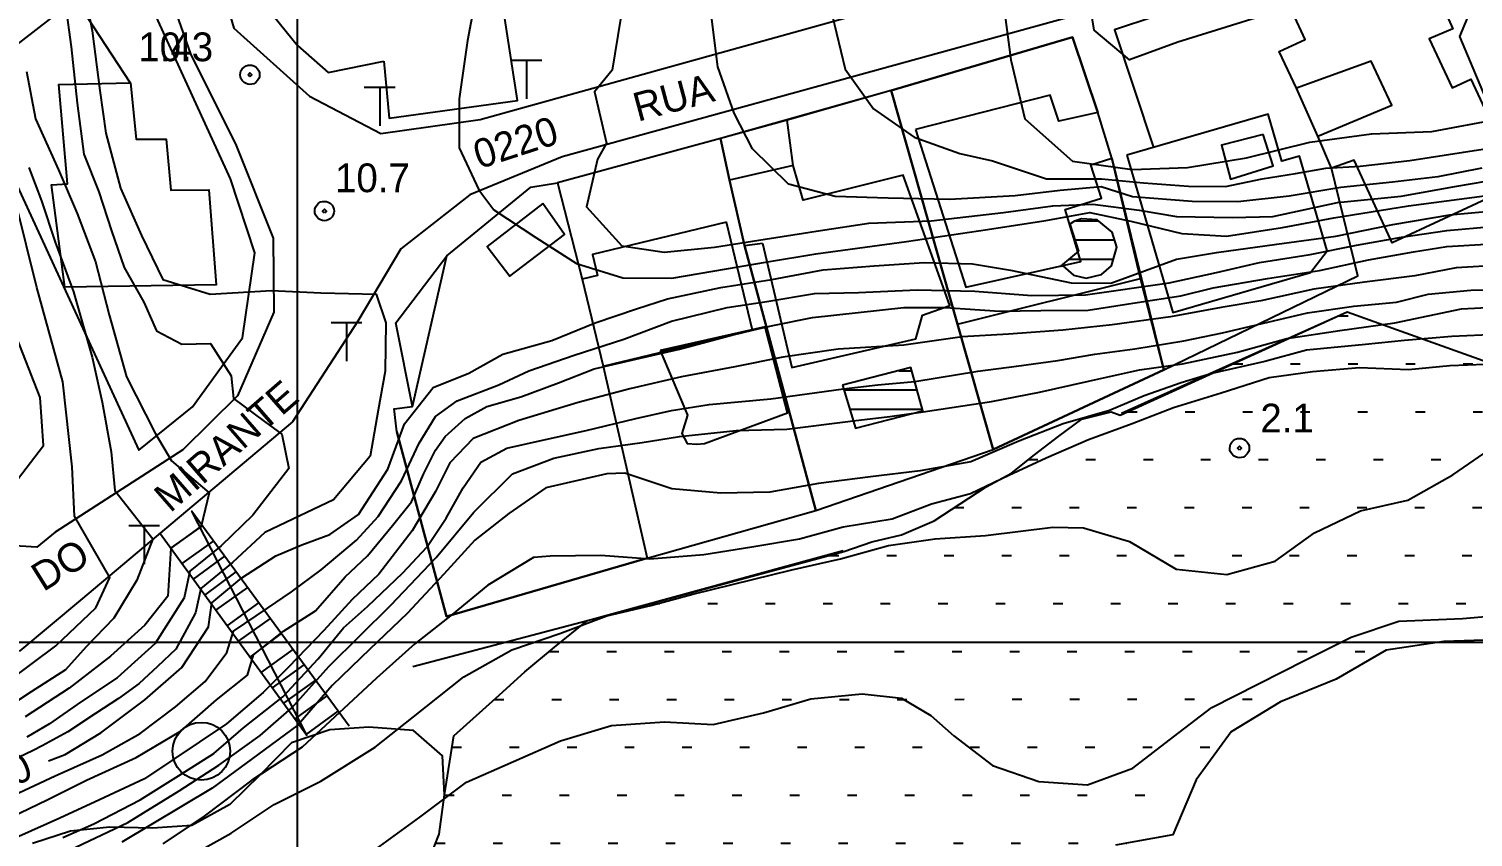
# Model space of a CAD drawing. Extents: x 555347 to 556479, y 8560498 to 8561653.
# Drawn here: x 555972 to 556122.6, y 8561179.7 to 8561264 of the extents above; entities that cross this region are included whole.
import ezdxf

# ---------------------------------------------------------------- set-up
doc = ezdxf.new("R2010")
doc.units = 0
doc.header["$MEASUREMENT"] = 0
for name, color, linetype in [('10', 24, 'CONTINUOUS'), ('12', 3, 'CONTINUOUS'), ('17', 6, 'CONTINUOUS'), ('26', 132, 'CONTINUOUS'), ('32', 42, 'CONTINUOUS'), ('38', 255, 'CONTINUOUS'), ('4', 255, 'CONTINUOUS'), ('42', 255, 'CONTINUOUS'), ('44', 255, 'CONTINUOUS'), ('47', 4, 'CONTINUOUS'), ('5', 1, 'CONTINUOUS'), ('50', 255, 'CONTINUOUS'), ('6', 2, 'CONTINUOUS'), ('7', 42, 'CONTINUOUS')]:
    doc.layers.add(name, color=color, linetype=linetype)

# ---------------------------------------------------------------- blocks, each defined once
blk = doc.blocks.new('COD007', base_point=(556370.32, 8561240.38))
at = {"layer": '4'}
for points in [[(556370.316, 8561241.3956), (556370.5168, 8561241.3792), (556370.7156, 8561241.318), (556370.9212, 8561241.2012), (556371.1236, 8561241.0072), (556371.2452, 8561240.7848), (556371.3152, 8561240.5864), (556371.3332, 8561240.3828), (556371.314, 8561240.188), (556371.2436, 8561239.9836), (556371.1232, 8561239.7764), (556370.9232, 8561239.5776), (556370.718, 8561239.4492), (556370.5176, 8561239.396), (556370.3128, 8561239.3792), (556370.108, 8561239.3984), (556369.9132, 8561239.4596), (556369.7048, 8561239.5812), (556369.5112, 8561239.7812), (556369.3808, 8561239.9844), (556369.3248, 8561240.184), (556369.3128, 8561240.386), (556369.3268, 8561240.5876), (556369.38, 8561240.79), (556369.5116, 8561240.9964), (556369.7064, 8561241.1968), (556369.9148, 8561241.3292), (556370.1204, 8561241.3896)], [(556370.32, 8561240.18), (556370.12, 8561240.38), (556370.32, 8561240.58), (556370.52, 8561240.38)]]:
    blk.add_lwpolyline(points, close=True, dxfattribs=at)
blk = doc.blocks.new('*X4')
at = {"layer": '26'}
for points in [[(556062.706935, 8561228.330144), (556064.070157, 8561228.330158)], [(556056.984627, 8561226.330054), (556064.616831, 8561226.33013)], [(556057.587313, 8561224.330027), (556065.163505, 8561224.330103)]]:
    blk.add_lwpolyline(points, dxfattribs=at)
blk = doc.blocks.new('*X5')
at = {"layer": '26'}
for points in [[(556081.16375, 8561243.970088), (556083.499544, 8561243.970111)], [(556081.06828, 8561241.970054), (556085.225894, 8561241.970096)], [(556080.449762, 8561239.970015), (556085.09275, 8561239.970061)]]:
    blk.add_lwpolyline(points, dxfattribs=at)
blk = doc.blocks.new('*X19')
at = {"layer": '32'}
for points in [[(556108.550408, 8561234.051403), (556109.550408, 8561234.051713)], [(556097.565879, 8561229.05126), (556098.565879, 8561229.051347)], [(556103.565879, 8561229.05178), (556104.565879, 8561229.051866)], [(556109.565879, 8561229.0523), (556110.565879, 8561229.052386)], [(556115.565879, 8561229.052819), (556116.565879, 8561229.052906)], [(556121.565879, 8561229.053339), (556122.565879, 8561229.053425)], [(556086.58135, 8561224.051117), (556087.58135, 8561224.05118)], [(556092.58135, 8561224.051494), (556093.58135, 8561224.051557)], [(556098.58135, 8561224.051871), (556099.58135, 8561224.051934)], [(556104.58135, 8561224.052249), (556105.58135, 8561224.052311)], [(556110.58135, 8561224.052626), (556111.58135, 8561224.052688)], [(556116.58135, 8561224.053003), (556117.58135, 8561224.053066)], [(556122.58135, 8561224.05338), (556123.58135, 8561224.053443)], [(556128.58135, 8561224.053757), (556129.58135, 8561224.05382)], [(556134.58135, 8561224.054134), (556135.58135, 8561224.054197)], [(556076.217829, 8561219.050981), (556077.217829, 8561219.051036)], [(556082.217829, 8561219.05131), (556083.217829, 8561219.051365)], [(556088.217829, 8561219.051639), (556089.217829, 8561219.051694)], [(556094.217829, 8561219.051968), (556095.217829, 8561219.052023)], [(556100.217829, 8561219.052297), (556101.217829, 8561219.052352)], [(556106.217829, 8561219.052626), (556107.217829, 8561219.052681)], [(556112.217829, 8561219.052955), (556113.217829, 8561219.05301)], [(556118.217829, 8561219.053285), (556119.217829, 8561219.053339)], [(556124.217829, 8561219.053614), (556125.217829, 8561219.053669)], [(556130.217829, 8561219.053943), (556131.217829, 8561219.053998)], [(556136.217829, 8561219.054272), (556137.217829, 8561219.054327)], [(556142.217829, 8561219.054601), (556143.217829, 8561219.054656)], [(556068.509928, 8561214.050871), (556069.509928, 8561214.050923)], [(556074.509928, 8561214.051187), (556075.509928, 8561214.05124)], [(556080.509928, 8561214.051503), (556081.509928, 8561214.051556)], [(556086.509928, 8561214.05182), (556087.509928, 8561214.051872)], [(556092.509928, 8561214.052136), (556093.509928, 8561214.052189)], [(556098.509928, 8561214.052452), (556099.509928, 8561214.052505)], [(556104.509928, 8561214.052769), (556105.509928, 8561214.052821)], [(556110.509928, 8561214.053085), (556111.509928, 8561214.053138)], [(556116.509928, 8561214.053401), (556117.509928, 8561214.053454)], [(556122.509928, 8561214.053718), (556123.509928, 8561214.053771)], [(556128.509928, 8561214.054034), (556129.509928, 8561214.054087)], [(556134.509928, 8561214.054351), (556135.509928, 8561214.054403)], [(556140.509928, 8561214.054667), (556141.509928, 8561214.05472)], [(556055.463572, 8561209.050707), (556056.463572, 8561209.050755)], [(556061.463572, 8561209.050997), (556062.463572, 8561209.051045)], [(556067.463572, 8561209.051287), (556068.463572, 8561209.051335)], [(556073.463572, 8561209.051577), (556074.463572, 8561209.051625)], [(556079.463572, 8561209.051867), (556080.463572, 8561209.051915)], [(556085.463572, 8561209.052157), (556086.463572, 8561209.052205)], [(556091.463572, 8561209.052447), (556092.463572, 8561209.052495)], [(556097.463572, 8561209.052737), (556098.463572, 8561209.052785)], [(556103.463572, 8561209.053027), (556104.463572, 8561209.053075)], [(556109.463572, 8561209.053317), (556110.463572, 8561209.053365)], [(556115.463572, 8561209.053606), (556116.463572, 8561209.053655)], [(556121.463572, 8561209.053896), (556122.463572, 8561209.053945)], [(556127.463572, 8561209.054186), (556128.463572, 8561209.054235)], [(556133.463572, 8561209.054476), (556134.463572, 8561209.054525)], [(556139.463572, 8561209.054766), (556140.463572, 8561209.054815)], [(556036.815612, 8561204.050488), (556037.815612, 8561204.050532)], [(556042.815612, 8561204.050753), (556043.815612, 8561204.050797)], [(556048.815612, 8561204.051018), (556049.815612, 8561204.051062)], [(556054.815612, 8561204.051283), (556055.815612, 8561204.051327)], [(556060.815612, 8561204.051548), (556061.815612, 8561204.051592)], [(556066.815612, 8561204.051813), (556067.815612, 8561204.051857)], [(556072.815612, 8561204.052078), (556073.815612, 8561204.052122)], [(556078.815612, 8561204.052343), (556079.815612, 8561204.052387)], [(556084.815612, 8561204.052608), (556085.815612, 8561204.052652)], [(556090.815612, 8561204.052873), (556091.815612, 8561204.052918)], [(556096.815612, 8561204.053138), (556097.815612, 8561204.053183)], [(556102.815612, 8561204.053404), (556103.815612, 8561204.053448)], [(556108.815612, 8561204.053669), (556109.815612, 8561204.053713)], [(556114.815612, 8561204.053934), (556115.815612, 8561204.053978)], [(556120.815612, 8561204.054199), (556121.815612, 8561204.054243)], [(556126.815612, 8561204.054464), (556127.815612, 8561204.054508)], [(556132.815612, 8561204.054729), (556133.815612, 8561204.054773)], [(556138.815612, 8561204.054994), (556139.815612, 8561204.055038)], [(556026.285146, 8561199.050349), (556027.285146, 8561199.050398)], [(556032.285146, 8561199.050643), (556033.285146, 8561199.050692)], [(556038.285146, 8561199.050937), (556039.285146, 8561199.050986)], [(556044.285146, 8561199.051231), (556045.285146, 8561199.05128)], [(556050.285146, 8561199.051525), (556051.285146, 8561199.051574)], [(556056.285146, 8561199.051819), (556057.285146, 8561199.051868)], [(556062.285146, 8561199.052113), (556063.285146, 8561199.052161)], [(556068.285146, 8561199.052406), (556069.285146, 8561199.052455)], [(556074.285146, 8561199.0527), (556075.285146, 8561199.052749)], [(556080.285146, 8561199.052994), (556081.285146, 8561199.053043)], [(556086.285146, 8561199.053288), (556087.285146, 8561199.053337)], [(556092.285146, 8561199.053582), (556093.285146, 8561199.053631)], [(556098.285146, 8561199.053876), (556099.285146, 8561199.053925)], [(556104.285146, 8561199.05417), (556105.285146, 8561199.054218)], [(556110.285146, 8561199.054463), (556111.285146, 8561199.054512)], [(556020.546429, 8561194.050259), (556021.546429, 8561194.050309)], [(556026.546429, 8561194.05056), (556027.546429, 8561194.05061)], [(556032.546429, 8561194.050861), (556033.546429, 8561194.050912)], [(556038.546429, 8561194.051163), (556039.546429, 8561194.051213)], [(556044.546429, 8561194.051464), (556045.546429, 8561194.051514)], [(556050.546429, 8561194.051765), (556051.546429, 8561194.051815)], [(556056.546429, 8561194.052066), (556057.546429, 8561194.052117)], [(556062.546429, 8561194.052368), (556063.546429, 8561194.052418)], [(556068.546429, 8561194.052669), (556069.546429, 8561194.052719)], [(556074.546429, 8561194.05297), (556075.546429, 8561194.05302)], [(556080.546429, 8561194.053271), (556081.546429, 8561194.053322)], [(556086.546429, 8561194.053573), (556087.546429, 8561194.053623)], [(556092.546429, 8561194.053874), (556093.546429, 8561194.053924)], [(556098.546429, 8561194.054175), (556099.546429, 8561194.054225)], [(556016.142032, 8561189.050182), (556017.142032, 8561189.050233)], [(556022.142032, 8561189.050488), (556023.142032, 8561189.050539)], [(556028.142032, 8561189.050794), (556029.142032, 8561189.050845)], [(556034.142032, 8561189.051099), (556035.142032, 8561189.05115)], [(556040.142032, 8561189.051405), (556041.142032, 8561189.051456)], [(556046.142032, 8561189.051711), (556047.142032, 8561189.051762)], [(556052.142032, 8561189.052017), (556053.142032, 8561189.052068)], [(556058.142032, 8561189.052323), (556059.142032, 8561189.052374)], [(556064.142032, 8561189.052629), (556065.142032, 8561189.05268)], [(556070.142032, 8561189.052935), (556071.142032, 8561189.052986)], [(556076.142032, 8561189.05324), (556077.142032, 8561189.053291)], [(556082.142032, 8561189.053546), (556083.142032, 8561189.053597)], [(556088.142032, 8561189.053852), (556089.142032, 8561189.053903)], [(556094.142032, 8561189.054158), (556095.142032, 8561189.054209)], [(556015.353068, 8561184.050141), (556016.353068, 8561184.050193)], [(556021.353068, 8561184.050451), (556022.353068, 8561184.050503)], [(556027.353068, 8561184.050762), (556028.353068, 8561184.050813)], [(556033.353068, 8561184.051072), (556034.353068, 8561184.051124)], [(556039.353068, 8561184.051382), (556040.353068, 8561184.051434)], [(556045.353068, 8561184.051692), (556046.353068, 8561184.051744)], [(556051.353068, 8561184.052003), (556052.353068, 8561184.052054)], [(556057.353068, 8561184.052313), (556058.353068, 8561184.052365)], [(556063.353068, 8561184.052623), (556064.353068, 8561184.052675)], [(556069.353068, 8561184.052934), (556070.353068, 8561184.052985)], [(556075.353068, 8561184.053244), (556076.353068, 8561184.053296)], [(556081.353068, 8561184.053554), (556082.353068, 8561184.053606)], [(556087.353068, 8561184.053864), (556088.353068, 8561184.053916)], [(556014.415796, 8561179.050099), (556015.415796, 8561179.050152)], [(556020.415796, 8561179.05042), (556021.415796, 8561179.050474)], [(556026.415796, 8561179.050742), (556027.415796, 8561179.050796)], [(556032.415796, 8561179.051064), (556033.415796, 8561179.051117)], [(556038.415796, 8561179.051386), (556039.415796, 8561179.051439)], [(556044.415796, 8561179.051707), (556045.415796, 8561179.051761)], [(556050.415796, 8561179.052029), (556051.415796, 8561179.052083)], [(556056.415796, 8561179.052351), (556057.415796, 8561179.052404)], [(556062.415796, 8561179.052672), (556063.415796, 8561179.052726)], [(556068.415796, 8561179.052994), (556069.415796, 8561179.053048)], [(556074.415796, 8561179.053316), (556075.415796, 8561179.053369)], [(556080.415796, 8561179.053638), (556081.415796, 8561179.053691)], [(556086.415796, 8561179.053959), (556086.48341, 8561179.050819)], [(556011.656399, 8561174.050038), (556012.656399, 8561174.050113)], [(556017.656399, 8561174.050489), (556018.656399, 8561174.050564)], [(556023.656399, 8561174.05094), (556024.656399, 8561174.051015)], [(556029.656399, 8561174.051391), (556030.656399, 8561174.051466)], [(556035.656399, 8561174.051842), (556036.656399, 8561174.051917)], [(556041.656399, 8561174.052292), (556042.656399, 8561174.052368)], [(556047.656399, 8561174.052743), (556047.712435, 8561174.050399)], [(556072.395208, 8561174.050645), (556073.395208, 8561174.050858)], [(556005.035498, 8561169.049939), (556006.035498, 8561169.050022)], [(556011.035498, 8561169.050435), (556012.035498, 8561169.050517)], [(556017.035498, 8561169.050931), (556018.035498, 8561169.051013)], [(556023.035498, 8561169.051427), (556024.035498, 8561169.051509)], [(556029.035498, 8561169.051922), (556030.035498, 8561169.052005)], [(556001.820257, 8561164.049874), (556002.820257, 8561164.04996)], [(556007.820257, 8561164.050391), (556008.820257, 8561164.050478)], [(556013.820257, 8561164.050909), (556014.820257, 8561164.050995)], [(556019.820257, 8561164.051427), (556020.820257, 8561164.051513)], [(556025.820257, 8561164.051945), (556026.820257, 8561164.052031)]]:
    blk.add_lwpolyline(points, dxfattribs=at)
blk = doc.blocks.new('COD013', base_point=(555984.05, 8561208.14))
at = {"layer": '50'}
for p, q in [((555985.645993, 8561212.14), (555982.445993, 8561212.14)), ((555984.0524, 8561212.1364), (555984.0524, 8561208.1444))]:
    blk.add_line(p, q, dxfattribs=at)

msp = doc.modelspace()

# ---------------------------------------------------------------- linework, layer by layer
at = {"layer": '10'}
for points in [[(555995.62, 8561287.82, 12.24), (555995.51, 8561289.52, 12.09), (555991.1, 8561289.06, 11.83), (555992.74, 8561277.76, 11.61), (555994.62, 8561271.12, 11.61), (555996.33, 8561266.79, 11.76), (556000.03, 8561262.26, 11.84), (556003.22, 8561259.44, 11.93), (556009.02, 8561260.62, 12.01)], [(555950.94, 8561249.81, 22.87), (555965.77, 8561258.48, 18.58), (555983.49, 8561220.03, 17.07), (555989.07, 8561224.56, 16.12), (555994.3, 8561231.76, 14.9), (555995.57, 8561240.61, 14.2), (555993.04, 8561248.33, 13.9), (555982.47, 8561271.48, 13.41), (555965.77, 8561258.48, 18.58)], [(556009.02, 8561260.62, 12.01), (556009.57, 8561254.67, 0), (556022.95, 8561256.52, 0), (556021.14, 8561268.49, 35.12)], [(555982.61, 8561258.31, 13.81), (555976.87, 8561267.12, 14.07)], [(556089.4, 8561265.26, 17.53), (556085.2, 8561263.87, 18.04), (556089.26, 8561251.6, 18.56)], [(556061.91, 8561257.55, 14.57), (556080.83, 8561263.12, 16.15), (556083.45, 8561255.25, 17.5)], [(556054.06, 8561213.76, 9.92), (556072.57, 8561220.11, 9.72), (556061.91, 8561257.55, 14.57), (556044.13, 8561252.54, 14.9)], [(556106.39, 8561252.78, 20.41), (556104.19, 8561257.79, 20.09)], [(556051.72, 8561249.72, 16.93), (556051.07, 8561254.46, 14.1)], [(556045.05, 8561248.19, 16.93), (556044.13, 8561252.54, 14.9), (556027.13, 8561247.93, 14.47)], [(556084.92, 8561250.51, 21.29), (556090.34, 8561228.42, 8.71), (556072.57, 8561220.11, 9.72)], [(556090.34, 8561228.42, 8.71), (556110.58, 8561238.23, 7.31), (556107.84, 8561249.46, 20.38)], [(556010.37, 8561221.96, 14.35), (556010.1, 8561224.37, 14.27), (556012.03, 8561224.59, 14.27), (556010.29, 8561233.33, 13.94), (556015.6, 8561240.32, 14.22), (556024.36, 8561247.48, 14.4), (556027.13, 8561247.93, 14.47), (556029.7, 8561237.87, 17.48)], [(556031.89, 8561228.81, 17.78), (556036.49, 8561208.78, 8.51), (556054.06, 8561213.76, 9.92), (556046.63, 8561241.39, 20.77)], [(556068.84, 8561233.2, 13.08), (556087.91, 8561237.95, 13.08)], [(556085.95, 8561223.91, 2.9), (556109.47, 8561234.47, 3.03), (556146.63, 8561221.15, 2.77)], [(556010.37, 8561221.96, 14.35), (556015.57, 8561202.69, 4.33), (556036.49, 8561208.78, 8.51)], [(556012.04, 8561197.49, 3.32), (556030.25, 8561202.29, 3.32), (556056.92, 8561209.57, 3.64)]]:
    msp.add_polyline3d(points, dxfattribs=at)
at = {"layer": '12'}
for points in [[(555944.43, 8561397.33, 5.1), (555982.12, 8561387.91, 5.43), (555986.29, 8561386.68, 5.43), (555990.3, 8561383.28, 5.54), (555991.5, 8561378.82, 5.74), (555987.45, 8561351.67, 7.27), (555985.02, 8561328.87, 8.5), (555982.58, 8561289.17, 10.31), (555983.28, 8561280.91, 10.52), (555985.23, 8561271.73, 10.55), (555988.86, 8561261.37, 10.75), (555993.63, 8561251.83, 10.97), (555997.5, 8561242.15, 11.25), (555997.58, 8561234.42, 11.91), (555993.77, 8561225.7, 12.63), (555988.08, 8561220.08, 13.29), (555974.75, 8561211.48, 15.82), (555972.87, 8561209.94, 16.17), (555968.8, 8561210.16, 16.36)], [(556164.78, 8561295.62, 17.83), (556120.51, 8561278.65, 17.45), (556096.46, 8561269.85, 16.18), (556088.57, 8561267.48, 15.93), (556027.62, 8561250.64, 12.54), (556017.99, 8561246.68, 12.11), (556010.8, 8561241.03, 11.71), (556006.31, 8561233.5, 11.7), (555999.51, 8561223, 12.59), (555977.41, 8561204.41, 15.94), (555971.09, 8561199.12, 16.53), (555958.12, 8561196.13, 16.8), (555952.25, 8561197.55, 16.99)], [(555994.81, 8561290.26, 10.28), (555989.83, 8561290.53, 10.18), (555988.77, 8561287.44, 10.18), (555989.81, 8561276.22, 10.48), (555993.39, 8561264.06, 10.48), (556001.29, 8561256.95, 10.73), (556008.71, 8561253.06, 10.89), (556019.06, 8561254.54, 11.45), (556081.43, 8561271.9, 15.52), (556095.11, 8561276.48, 16.55), (556120.4, 8561285.73, 17.4), (556145.75, 8561295.48, 17.73)]]:
    msp.add_polyline3d(points, dxfattribs=at)
at = {"layer": '17'}
for points in [[(555985.63, 8561211.44), (556001.02, 8561190.31), (555989.01, 8561213.67), (556005.41, 8561191.29)], [(555986.82, 8561209.81), (555990.11, 8561212.16)], [(555987.99, 8561208.21), (555991.28, 8561210.56)], [(555989.18, 8561206.57), (555992.45, 8561208.97)], [(555990.38, 8561204.92), (555993.65, 8561207.34)], [(555991.51, 8561203.37), (555994.84, 8561205.72)], [(555992.71, 8561201.73), (555996.01, 8561204.12)], [(555993.88, 8561200.11), (555997.2, 8561202.5)], [(555995.09, 8561198.46), (555998.35, 8561200.93)], [(555996.25, 8561196.86), (555999.57, 8561199.26)], [(555997.42, 8561195.25), (556000.74, 8561197.66)], [(555998.6, 8561193.64), (556001.93, 8561196.04)], [(555999.78, 8561192.01), (556003.12, 8561194.41)], [(556000.89, 8561190.34), (556004.28, 8561192.83)]]:
    msp.add_lwpolyline(points, dxfattribs=at)
at = {"layer": '26'}
for points in [[(556079.83, 8561239.27, 13.37), (556080.93, 8561238.3, 13.33), (556082.25, 8561237.97, 13.35), (556083.86, 8561238.35, 13.37), (556084.89, 8561239.28, 13.42), (556085.46, 8561241.22, 13.42), (556084.97, 8561242.79, 13.44), (556083.4, 8561244.05, 13.44), (556081.75, 8561244.16, 13.44), (556081.04, 8561243.93, 0), (556080.53, 8561243.62, 13.44), (556081.45, 8561240.8, 17.96), (556079.57, 8561239.24, 13.45), (556079.63, 8561239.25, 0)], [(556056.84, 8561226.81, 9.22), (556058.19, 8561222.33, 9.32), (556065.21, 8561224.16, 9.38), (556063.98, 8561228.66, 9.46)]]:
    msp.add_polyline3d(points, close=True, dxfattribs=at)
at = {"layer": '32'}
for points in [[(556013.23, 8561176.04, 1.16), (556014.79, 8561180, 1.32), (556015.36, 8561184.1, 1.61), (556016.33, 8561190.24, 0.9), (556020.69, 8561194.18, 1.61), (556023.73, 8561196.91, 1.91), (556026.81, 8561199.49, 2.15), (556030.25, 8561202.29, 3.32), (556056.99, 8561209.46, 2.39), (556059.89, 8561210.48, 2.39), (556063, 8561211.21, 2.12), (556066.39, 8561212.67, 1.96), (556071.84, 8561216.22, 1.96), (556074.47, 8561217.66, 1.96), (556076.87, 8561219.57, 1.96), (556079.39, 8561221.49, 1.96), (556081.81, 8561223.29, 1.96), (556084.85, 8561224.04, 1.96), (556085.81, 8561223.7, 1.96), (556109.47, 8561234.47, 3.03), (556146.63, 8561221.15, 2.77)], [(556125.85, 8561200.28, 1.23), (556119.55, 8561200.07, 1.33), (556113.51, 8561199.18, 1.35), (556108.3, 8561196.14, 1.34), (556102.5, 8561193.78, 1.24), (556097.36, 8561190.66, 1.23), (556093.72, 8561185.65, 1.13), (556091.28, 8561179.92, 0.94), (556085.32, 8561178.84, 0.89)], [(556013.23, 8561176.04, 1.16), (556014.79, 8561180, 1.32), (556015.36, 8561184.1, 1.61), (556015.13, 8561188.15, 1.91), (556012.13, 8561190.81, 2.45), (556007.46, 8561191.16, 2.57), (556003.41, 8561190.88, 2.8), (555999.4, 8561189.51, 2.8), (555996.13, 8561186.19, 2.8), (555992.97, 8561183.07, 2.85), (555989.01, 8561180.9, 3.31), (555984.91, 8561180.62, 4.54), (555980.47, 8561180.71, 4.82), (555976.36, 8561180.29, 4.82), (555972.4, 8561179, 4.95)]]:
    msp.add_polyline3d(points, dxfattribs=at)
at = {"layer": '42'}
for points in [[(556080.83, 8561263.12, 16.15), (556061.91, 8561257.55, 14.57), (556068.84, 8561233.2, 13.08), (556072.57, 8561220.11, 9.72), (556090.34, 8561228.42, 8.71), (556087.91, 8561237.95, 13.08), (556084.92, 8561250.51, 21.29), (556083.45, 8561255.25, 17.5)], [(556044.13, 8561252.54, 14.9), (556045.05, 8561248.19, 16.93), (556046.63, 8561241.39, 20.77), (556054.06, 8561213.76, 9.92), (556072.57, 8561220.11, 9.72), (556068.84, 8561233.2, 13.08), (556061.91, 8561257.55, 14.57), (556051.07, 8561254.46, 14.1)], [(556044.13, 8561252.54, 14.9), (556027.13, 8561247.93, 14.47), (556029.7, 8561237.87, 17.48), (556031.89, 8561228.81, 17.78), (556036.49, 8561208.78, 8.51), (556054.06, 8561213.76, 9.92), (556046.63, 8561241.39, 20.77), (556045.05, 8561248.19, 16.93)], [(556036.49, 8561208.78, 8.51), (556015.57, 8561202.69, 4.33), (556010.37, 8561221.96, 14.35), (556010.1, 8561224.37, 14.27), (556012.03, 8561224.59, 14.27), (556015.6, 8561240.32, 14.22), (556024.36, 8561247.48, 14.4), (556027.13, 8561247.93, 14.47), (556029.7, 8561237.87, 17.48), (556031.89, 8561228.81, 17.78)]]:
    msp.add_polyline3d(points, close=True, dxfattribs=at)
at = {"layer": '44'}
for points in [[(556000, 8561650.58), (556000, 8560498.59)], [(555347.92, 8561200), (556477.51, 8561200)]]:
    msp.add_lwpolyline(points, dxfattribs=at)
at = {"layer": '47'}
msp.add_lwpolyline([(556125.85, 8561200.28), (556119.55, 8561200.07), (556113.51, 8561199.18), (556108.3, 8561196.14), (556102.5, 8561193.78), (556097.36, 8561190.66), (556093.72, 8561185.65), (556091.28, 8561179.92), (556085.32, 8561178.84)], dxfattribs=at)
at = {"layer": '5'}
for points in [[(556073.67, 8561266.29, 15), (556074.38, 8561260.74, 15), (556075.86, 8561254.6, 15), (556080.84, 8561250.18, 15), (556087.03, 8561249.3, 15), (556092.8, 8561249.53, 15), (556098.96, 8561250.53, 15), (556105.56, 8561252.17, 15), (556111.98, 8561253.05, 15), (556118.29, 8561253.27, 15), (556125.33, 8561254.6, 15)], [(555969.91, 8561195.96, 15), (555974.83, 8561199.65, 15), (555979, 8561203.58, 15), (555980.48, 8561206.77, 15), (555976.79, 8561213.16, 15), (555976.55, 8561218.32, 15), (555975.56, 8561227.17, 15), (555972.86, 8561237, 15), (555970.65, 8561245.84, 15)], [(555974.08, 8561187.64, 10), (555975.82, 8561188.31, 10), (555979.52, 8561190.55, 10), (555984.1, 8561194.01, 10), (555987.98, 8561197.39, 10), (555990.75, 8561201.63, 10), (555991.11, 8561204.13, 10), (555994.24, 8561206.72, 10), (555997.76, 8561209.02, 10), (556000.49, 8561210.17, 10), (556003.39, 8561211.23, 10), (556006.38, 8561213.32, 10), (556009.45, 8561218.06, 10), (556011.18, 8561222.79, 10), (556014.17, 8561226.57, 10), (556017.88, 8561228.08, 10), (556021.43, 8561230.06, 10), (556026.55, 8561231.49, 10), (556031.05, 8561233.33, 10), (556035.36, 8561234.77, 10), (556038.61, 8561235.81, 10), (556044.17, 8561237.02, 10), (556049.49, 8561237.84, 10), (556054.82, 8561238.86, 10), (556060.14, 8561239.27, 10), (556065.35, 8561239.62, 10), (556070.41, 8561239.47, 10), (556074.36, 8561238.83, 10), (556080.69, 8561237.49, 10), (556084.81, 8561237.47, 10), (556091.68, 8561239.98, 10), (556095.83, 8561240.65, 10), (556102.14, 8561241.53, 10), (556108.28, 8561242.35, 10), (556114.22, 8561243.58, 10), (556120.17, 8561244.6, 10), (556126.93, 8561245.22, 10)], [(555976.26, 8561178.32, 5), (555982.35, 8561181.22, 5), (555987.7, 8561184.52, 5), (555991.82, 8561187.2, 5), (555996.15, 8561190.29, 5), (555999.45, 8561193.17, 5), (556003.28, 8561197.49, 5), (556009.75, 8561203.89, 5), (556014.49, 8561208.83, 5), (556018.4, 8561213.57, 5), (556022.45, 8561217.56, 5), (556026.75, 8561219.2, 5), (556031.46, 8561220.22, 5), (556035.97, 8561220.84, 5), (556039.86, 8561221.45, 5), (556045.77, 8561222.11, 5), (556051.06, 8561222.24, 5), (556057.96, 8561223.09, 5), (556061.77, 8561223.56, 5), (556065.27, 8561224.03, 5), (556072.38, 8561225.11, 5), (556077.38, 8561226.1, 5), (556082.48, 8561227.23, 5), (556087.8, 8561228.42, 5), (556092.31, 8561229.03, 5), (556098.04, 8561230.26, 5), (556103.16, 8561231.7, 5), (556108.69, 8561232.51, 5), (556114.43, 8561233.33, 5), (556121.39, 8561234.77, 5), (556128.77, 8561235.18, 5)]]:
    msp.add_polyline3d(points, dxfattribs=at)
at = {"layer": '6'}
for points in [[(556123.15, 8561267.97, 16), (556117.76, 8561267.06, 16), (556112.33, 8561266.7, 16), (556107.06, 8561266.46, 16), (556102.1, 8561265.81, 16), (556096.83, 8561264.17, 16), (556091.82, 8561262.61, 16), (556086.77, 8561260.76, 16), (556083.07, 8561263.85, 16), (556082.26, 8561269.02, 16), (556081.64, 8561272.81, 16), (556084.9, 8561279.54, 16), (556086.13, 8561285.91, 16), (556087.74, 8561292.37, 16), (556089.13, 8561298.13, 16), (556091.43, 8561305.29, 16), (556094.43, 8561315.44, 16), (556097.2, 8561320.74, 16), (556100.89, 8561325.13, 16), (556105.05, 8561329.97, 16), (556109.2, 8561334.36, 16), (556113.35, 8561338.05, 16), (556118.89, 8561342.66, 16), (556122.81, 8561347.04, 16)], [(555977.8, 8561268.15, 11), (555978.61, 8561263.78, 11), (555979.44, 8561257.55, 11), (555980.04, 8561253.11, 11), (555981.58, 8561247.37, 11), (555983.76, 8561242.44, 11), (555985.98, 8561237.86, 11), (555990.92, 8561236.33, 11), (555997.31, 8561236.69, 11), (556002.46, 8561236.45, 11), (556008.22, 8561236.33, 11), (556009.23, 8561233.31, 11), (556009.17, 8561228.29, 11), (556008.45, 8561224.22, 11), (556007.62, 8561219.42, 11), (556003.78, 8561214.87, 11), (556001.02, 8561213.55, 11), (555996.63, 8561211.46, 11), (555993.24, 8561208.33, 11), (555989.94, 8561205.62, 11), (555989.4, 8561203.08, 11), (555987.36, 8561199.28, 11), (555985.44, 8561197.48, 11), (555983.52, 8561195.69, 11), (555981.36, 8561194.13, 11), (555978.96, 8561192.57, 11), (555976.09, 8561190.65, 11), (555973.4, 8561189.2, 11), (555972.49, 8561188.73, 11), (555966.4, 8561185.84, 11)], [(556018.8, 8561268.33, 11), (556017.77, 8561262.78, 11), (556016.87, 8561256.7, 11), (556016.87, 8561251.57, 11), (556018.95, 8561247.21, 11), (556020.5, 8561245.11, 11), (556024.86, 8561242.24, 11), (556029.12, 8561239.5, 11), (556033.95, 8561238, 11), (556039.04, 8561237.98, 11), (556049.02, 8561239.68, 11), (556054.07, 8561240.53, 11), (556063.52, 8561241.81, 11), (556071.97, 8561243.06, 11), (556078.03, 8561244.01, 11), (556082.62, 8561244.84, 11), (556086.89, 8561243.94, 11), (556092.24, 8561242.64, 11), (556096.89, 8561242.37, 11), (556102.73, 8561243.27, 11), (556108.07, 8561244.28, 11), (556115.87, 8561245.52, 11), (556125.09, 8561246.76, 11)], [(555975.85, 8561266.42, 12), (555976.45, 8561262.1, 12), (555977.05, 8561256.23, 12), (555977.77, 8561250.92, 12), (555979.32, 8561246.99, 12), (555980.64, 8561242.92, 12), (555981.96, 8561239.08, 12), (555984, 8561235.49, 12), (555985.32, 8561232.49, 12), (555987.97, 8561231.11, 12), (555990.95, 8561231.17, 12), (555993.12, 8561227.8, 12), (555993.35, 8561225.42, 12), (555996.59, 8561223.02, 12), (555998.39, 8561221.7, 12), (555999.11, 8561218.12, 12), (555995.36, 8561213.27, 12), (555992.07, 8561210.07, 12), (555988.79, 8561207.41, 12), (555988.21, 8561204.65, 12), (555985.2, 8561199.88, 12), (555981.24, 8561196.29, 12), (555977.41, 8561193.77, 12), (555974.17, 8561191.49, 12), (555971.8, 8561190.12, 12)], [(556033.7, 8561265, 12), (556032.82, 8561259.69, 12), (556030.99, 8561257.42, 12), (556032.24, 8561252.05, 12), (556031.31, 8561250.39, 12), (556030.15, 8561245.41, 12), (556033.85, 8561241.36, 12), (556038.24, 8561240.69, 12), (556043.52, 8561241.23, 12), (556048.79, 8561242.05, 12), (556054.57, 8561242.94, 12), (556059.58, 8561243.72, 12), (556066.1, 8561243.95, 12), (556073.63, 8561244.84, 12), (556078.76, 8561245.53, 12), (556082.96, 8561245.7, 12), (556087.77, 8561245.06, 12), (556091.68, 8561244.43, 12), (556097.51, 8561244.3, 12), (556101.72, 8561244.4, 12), (556108.46, 8561245.86, 12), (556115.09, 8561246.53, 12), (556120.7, 8561247.54, 12), (556123.96, 8561248.1, 12)], [(556123.51, 8561249.45, 13), (556118.91, 8561248.55, 13), (556114.19, 8561247.99, 13), (556108.8, 8561247.43, 13), (556103.4, 8561246.53, 13), (556098.05, 8561245.94, 13), (556093.31, 8561245.99, 13), (556087.08, 8561246.48, 13), (556083.81, 8561247.5, 13), (556079.54, 8561247.11, 13), (556074.85, 8561246.58, 13), (556068.01, 8561246.19, 13), (556061.61, 8561246.31, 13), (556056.08, 8561246.5, 13), (556051.23, 8561247.79, 13), (556047.45, 8561251.47, 13), (556045.54, 8561255.18, 13), (556043.85, 8561260.01, 13), (556043.18, 8561265.29, 13)], [(556055.76, 8561265.41, 14), (556057.11, 8561259.79, 14), (556060.08, 8561255.66, 14), (556064.32, 8561252.7, 14), (556069.07, 8561250.97, 14), (556072.49, 8561250.23, 14), (556078.1, 8561248.33, 14), (556083.86, 8561248.36, 14), (556088.23, 8561247.94, 14), (556092.92, 8561247.58, 14), (556096.77, 8561247.54, 14), (556100.59, 8561248.33, 14), (556104.08, 8561248.89, 14), (556107.22, 8561249.45, 14), (556110.82, 8561249.68, 14), (556115.99, 8561250.24, 14), (556121.6, 8561251.14, 14), (556126.77, 8561251.92, 14)], [(555971.78, 8561259.54, 13), (555972.72, 8561254.6, 13), (555975.13, 8561249.27, 13), (555977.05, 8561244.72, 13), (555978.96, 8561239.68, 13), (555980.4, 8561234.17, 13), (555982.2, 8561227.69, 13), (555985.2, 8561221.82, 13), (555986.88, 8561218.94, 13), (555990.83, 8561215.59, 13), (555989.99, 8561212.11, 13), (555988.7, 8561211.17, 13), (555986.84, 8561209.82, 13), (555986.52, 8561204.8, 13), (555984.12, 8561201.8, 13), (555980.52, 8561198.56, 13), (555976.21, 8561195.21, 13), (555971.65, 8561192.21, 13)], [(555972.01, 8561249.51, 14), (555973.33, 8561246.04, 14), (555974.77, 8561241.72, 14), (555976.69, 8561236.57, 14), (555978.61, 8561229.73, 14), (555979.68, 8561225.06, 14), (555980.59, 8561219.87, 14), (555981, 8561215.83, 14), (555984.96, 8561210.79, 14), (555983.28, 8561206.48, 14), (555980.88, 8561202.52, 14), (555978.01, 8561199.52, 14), (555975.85, 8561197.13, 14), (555972.25, 8561194.85, 14), (555970.64, 8561193.76, 14)], [(555967.76, 8561182.8, 9), (555974.76, 8561186.08, 9), (555975.4, 8561186.36, 9), (555979.67, 8561188.27, 9), (555983.64, 8561190.48, 9), (555987.32, 8561193.28, 9), (555990.42, 8561195.93, 9), (555992.65, 8561198.93, 9), (555993.36, 8561201.15, 9), (555996.9, 8561203.57, 9), (555999.39, 8561205.26, 9), (556002.49, 8561207.56, 9), (556006.17, 8561210.65, 9), (556008.44, 8561213.13, 9), (556010.87, 8561216.85, 9), (556012.73, 8561220.77, 9), (556014.4, 8561223.55, 9), (556016.68, 8561225.2, 9), (556021.02, 8561226.86, 9), (556024.13, 8561228.31, 9), (556028.89, 8561229.96, 9), (556034.06, 8561231.62, 9), (556039.02, 8561233.48, 9), (556044.81, 8561234.93, 9), (556048.95, 8561235.55, 9), (556053.92, 8561236.37, 9), (556058.51, 8561236.47, 9), (556064.64, 8561236.78, 9), (556070.63, 8561236.64, 9), (556076.58, 8561236.17, 9), (556082.18, 8561236.25, 9), (556090.89, 8561237.49, 9), (556095.83, 8561238.59, 9), (556100.33, 8561239.62, 9), (556105.59, 8561240.45, 9), (556110.43, 8561241.42, 9), (556115.14, 8561242.25, 9), (556119.85, 8561242.95, 9), (556124.55, 8561243.36, 9)], [(555968.34, 8561180.91, 8), (555973.93, 8561183.56, 8), (555978.05, 8561185.62, 8), (555983.2, 8561187.98, 8), (555987.91, 8561190.78, 8), (555991.59, 8561194.01, 8), (555994.83, 8561196.59, 8), (555995.44, 8561198.69, 8), (555998.56, 8561201.15, 8), (556001.9, 8561203.29, 8), (556004.99, 8561206.82, 8), (556007.34, 8561209.03, 8), (556009.93, 8561212.19, 8), (556011.92, 8561214.65, 8), (556013.16, 8561217.55, 8), (556014.4, 8561220.03, 8), (556015.44, 8561221.48, 8), (556017.51, 8561223.34, 8), (556019.78, 8561224.58, 8), (556023.3, 8561225.62, 8), (556027.23, 8561227.07, 8), (556030.95, 8561228.51, 8), (556035.3, 8561229.55, 8), (556039.85, 8561230.58, 8), (556046.06, 8561232.24, 8), (556049.57, 8561233.06, 8), (556053.71, 8561233.89, 8), (556063.23, 8561234.93, 8), (556067.57, 8561234.93, 8), (556073.21, 8561234.54, 8), (556077.51, 8561234.61, 8), (556082.45, 8561234.66, 8), (556087.55, 8561235.44, 8), (556092.12, 8561236.15, 8), (556095.48, 8561236.99, 8), (556101.16, 8561237.96, 8), (556106.56, 8561238.79, 8), (556111.68, 8561239.9, 8), (556116.39, 8561240.73, 8), (556119.85, 8561241.29, 8), (556124.55, 8561241.56, 8)], [(556125.52, 8561239.35, 7), (556120.82, 8561239.07, 7), (556116.52, 8561238.24, 7), (556111.26, 8561237.55, 7), (556106, 8561236.85, 7), (556100.46, 8561235.61, 7), (556096.31, 8561234.92, 7), (556091.05, 8561233.95, 7), (556084.96, 8561233.12, 7), (556079.83, 8561232.56, 7), (556074.16, 8561232.15, 7), (556069.31, 8561231.87, 7), (556063.23, 8561231, 7), (556056.4, 8561230.58, 7), (556050.61, 8561229.75, 7), (556045.64, 8561228.72, 7), (556040.06, 8561227.69, 7), (556034.68, 8561226.44, 7), (556029.3, 8561225, 7), (556023.09, 8561223.13, 7), (556018.33, 8561221.27, 7), (556015.9, 8561218.72, 7), (556014.41, 8561215.73, 7), (556011.98, 8561211.63, 7), (556008.52, 8561207.12, 7), (556005.73, 8561204.47, 7), (556002.78, 8561201.23, 7), (555999.1, 8561197.4, 7), (555996.45, 8561194.75, 7), (555992.62, 8561191.51, 7), (555984.09, 8561185.77, 7), (555979.38, 8561183.56, 7), (555975.25, 8561181.65, 7), (555970.98, 8561179.74, 7)], [(555975.56, 8561179.64, 6), (555978.79, 8561181.06, 6), (555983.64, 8561183.56, 6), (555987.62, 8561186.07, 6), (555991.3, 8561188.42, 6), (555994.39, 8561191.07, 6), (555998.51, 8561194.31, 6), (556002.19, 8561198.28, 6), (556004.84, 8561201.52, 6), (556007.34, 8561203.73, 6), (556011.02, 8561207.26, 6), (556013.53, 8561209.91, 6), (556015.53, 8561212.94, 6), (556017.3, 8561216.1, 6), (556019.16, 8561218.79, 6), (556021.85, 8561220.24, 6), (556025.58, 8561221.07, 6), (556030.13, 8561222.1, 6), (556035.3, 8561223.34, 6), (556039.02, 8561224.17, 6), (556042.95, 8561224.79, 6), (556049.37, 8561225.41, 6), (556056.95, 8561226.43, 6), (556060.54, 8561226.86, 6), (556064.38, 8561227.19, 6), (556070.97, 8561228.27, 6), (556074.99, 8561228.82, 6), (556079.28, 8561229.38, 6), (556083.16, 8561230.07, 6), (556087.31, 8561230.62, 6), (556092.43, 8561231.46, 6), (556096.45, 8561232.29, 6), (556105.31, 8561234.36, 6), (556110.15, 8561235.06, 6), (556114.59, 8561235.47, 6), (556117.91, 8561236.3, 6), (556122.34, 8561236.72, 6), (556126.63, 8561236.85, 6)], [(555970.84, 8561216.98, 16), (555973.56, 8561220.52, 16), (555973.2, 8561225.54, 16), (555969.29, 8561235.57, 16)], [(556125.08, 8561232.1, 4), (556120.37, 8561231.9, 4), (556115.45, 8561231.49, 4), (556111.36, 8561231.08, 4), (556105.21, 8561230.47, 4), (556100.88, 8561229.29, 4), (556095.35, 8561228.05, 4), (556092.17, 8561227.08, 4), (556088.3, 8561225.7, 4), (556084.7, 8561224.17, 4), (556079.86, 8561222.79, 4), (556075.24, 8561220.97, 4), (556070.22, 8561218.83, 4), (556064.93, 8561217.88, 4), (556059.76, 8561217.26, 4), (556054.33, 8561216.58, 4), (556049.26, 8561215.66, 4), (556044.15, 8561215.54, 4), (556039.05, 8561216, 4), (556034.17, 8561217.64, 4), (556032.28, 8561217.56, 4), (556025.93, 8561216.13, 4), (556022.06, 8561213.45, 4), (556018.53, 8561210.65, 4), (556015.29, 8561207.12, 4), (556011.47, 8561202.99, 4), (556007.57, 8561199.29, 4), (556003.66, 8561195.49, 4), (556000.1, 8561191.41, 4), (555995.86, 8561188.27, 4), (555991.12, 8561184.78, 4), (555981.73, 8561179.15, 4)], [(556125.7, 8561229.03, 3), (556120.17, 8561228.83, 3), (556115.86, 8561228.42, 3), (556110.74, 8561228.62, 3), (556105.83, 8561228.21, 3), (556101.32, 8561227.6, 3), (556096.31, 8561225.97, 3), (556091.34, 8561224.45, 3), (556087.05, 8561222.79, 3), (556082.49, 8561221.13, 3), (556078.07, 8561219.2, 3), (556074.2, 8561217.4, 3), (556070.19, 8561215.47, 3), (556066.13, 8561214.42, 3), (556062.03, 8561212.84, 3), (556056.92, 8561212.01, 3), (556052.36, 8561210.77, 3), (556047.38, 8561209.94, 3), (556042.4, 8561209.11, 3), (556036.76, 8561208.66, 3), (556031.64, 8561209.04, 3), (556026.36, 8561208.98, 3), (556024.63, 8561208.86, 3), (556019.86, 8561205.96, 3), (556016.14, 8561202.89, 3), (556012.27, 8561199.84, 3), (556008.26, 8561196.25, 3), (556000.52, 8561189.06, 3), (555995.26, 8561185.61, 3), (555990.29, 8561181.87, 3), (555986, 8561178.97, 3)], [(555987.99, 8561177.23, 2), (555993.11, 8561180.11, 2), (555997.59, 8561183.08, 2), (556002.47, 8561185.52, 2), (556008.12, 8561189.06, 2), (556012.13, 8561192.24, 2), (556017.38, 8561196.39, 2), (556022.38, 8561199.21, 2), (556027.39, 8561200.93, 2), (556032.29, 8561202.75, 2), (556036.87, 8561203.85, 2), (556041.26, 8561205.02, 2), (556051.56, 8561207.55, 2), (556056.63, 8561208.71, 2), (556061.65, 8561210.1, 2), (556066.51, 8561210.78, 2), (556071.76, 8561211.14, 2), (556078.76, 8561212.01, 2), (556081.98, 8561211.95, 2), (556086.77, 8561210.5, 2), (556091.63, 8561207.64, 2), (556096.93, 8561207.08, 2), (556101.96, 8561208.47, 2), (556106.04, 8561211.41, 2), (556110.86, 8561213.72, 2), (556115.78, 8561214.83, 2), (556120.46, 8561217.48, 2), (556124.83, 8561220.46, 2)], [(556008.19, 8561178.43, 1), (556012.79, 8561181.77, 1), (556017.66, 8561185.41, 1), (556027.46, 8561189.73, 1), (556032.76, 8561191.33, 1), (556038.28, 8561191.72, 1), (556043.36, 8561191.43, 1), (556048.62, 8561192.66, 1), (556053.56, 8561194.12, 1), (556058.9, 8561194.61, 1), (556063, 8561194.18, 1), (556066.04, 8561192.38, 1), (556068.47, 8561190.23, 1), (556072.47, 8561187.16, 1), (556077.31, 8561185.49, 1), (556082.39, 8561185.14, 1), (556087.1, 8561186.86, 1), (556091.37, 8561190.14, 1), (556095.36, 8561193.2, 1), (556100.16, 8561195.62, 1), (556105.16, 8561198.19, 1), (556109.86, 8561200.54, 1), (556114.84, 8561202.19, 1), (556121.47, 8561202.47, 1), (556126.31, 8561202.89, 1)]]:
    msp.add_polyline3d(points, dxfattribs=at)
at = {"layer": '7'}
for points in [[(556100.69, 8561252.96), (556096.37, 8561251.85), (556097.31, 8561248.32), (556101.76, 8561249.69)], [(556100.69, 8561252.96), (556096.37, 8561251.85), (556097.31, 8561248.32), (556101.76, 8561249.69)], [(556037.84, 8561230.42), (556040.69, 8561223.69), (556040.11, 8561221.77), (556040.66, 8561220.74), (556041.65, 8561220.66), (556042.46, 8561220.74), (556051.1, 8561223.92), (556048.77, 8561232.91)], [(556040.69, 8561223.69), (556040.11, 8561221.77), (556040.66, 8561220.74), (556041.65, 8561220.66), (556042.46, 8561220.74), (556051.1, 8561223.92), (556048.77, 8561232.91), (556037.91, 8561230.26)]]:
    msp.add_lwpolyline(points, close=True, dxfattribs=at)
for points in [[(556135.6, 8561274.52, 22.74), (556149.42, 8561238.11, 15.67), (556142.85, 8561235.67, 15.61), (556133.77, 8561242.41, 15.92), (556131.44, 8561248.56, 15.28), (556127.94, 8561247.17, 19.54), (556121.22, 8561263.18, 24.68), (556124.07, 8561270.05, 22.81)], [(556103.8, 8561265.64, 19.81), (556114.83, 8561269.87, 20.57), (556115.98, 8561267.46, 20.53), (556118.45, 8561268.5, 20.51), (556120.46, 8561263.98, 20.57), (556118.01, 8561262.95, 20.55), (556120.42, 8561257.85, 20.58), (556122.34, 8561258.75, 20.61), (556126.53, 8561249.8, 20.43), (556124.03, 8561248.64, 20.44), (556124.94, 8561246.69, 20.31), (556114.15, 8561241.67, 20.26), (556110.19, 8561250.3, 20.71), (556107.84, 8561249.46, 20.38), (556106.39, 8561252.78, 20.41), (556114.12, 8561256.04, 20.39), (556111.95, 8561260.62, 20.09), (556104.19, 8561257.79, 20.09), (556102.36, 8561261.62, 20.17), (556105.08, 8561262.88, 20.19)], [(555975.79, 8561237.04, 20.48), (555974.4, 8561247.72, 20.91), (555976.04, 8561247.82, 21.82), (555975.14, 8561258.18, 21.37), (555982.62, 8561258.36, 21.37), (555983.21, 8561252.49, 21.17), (555986.34, 8561252.48, 20.66), (555986.82, 8561247.17, 20.55), (555990.77, 8561247.19, 16.36), (555991.54, 8561237.27, 16.42)], [(556064.45, 8561253.48, 17.93), (556069.69, 8561237.05, 17.88), (556081.71, 8561239.71, 17.88), (556080.07, 8561245.13, 18.02), (556083.85, 8561246.34, 18.06), (556082.74, 8561249.81, 21.24), (556084.92, 8561250.51, 21.29), (556083.45, 8561255.25, 17.5), (556079.4, 8561254.35, 18.55), (556078.49, 8561257.08, 18.12)], [(556086.5, 8561250.8, 26.46), (556091.28, 8561234.39, 23.07), (556105.63, 8561238.56, 23.01), (556107.37, 8561240.85, 23.02), (556104.5, 8561250.71, 24.04), (556102.66, 8561250.17, 24.04), (556101.24, 8561255.09, 24.42)], [(556048.5, 8561241.62, 20.46), (556051.57, 8561228.65, 20.12), (556064.49, 8561231.66, 20.38), (556065.2, 8561234.14, 21.42), (556068.02, 8561235.14, 21.42), (556063.17, 8561248.71, 17.68), (556052.73, 8561246.12, 17.1), (556051.72, 8561249.72, 16.93), (556045.05, 8561248.19, 16.93), (556046.63, 8561241.39, 20.77)], [(556025.62, 8561245.76, 14.62), (556019.79, 8561241.29, 14.67), (556022.18, 8561238.18, 14.66), (556027.86, 8561242.53, 14.66)], [(556044.77, 8561243.83, 18.81), (556030.77, 8561240.45, 17.74), (556031.29, 8561238.25, 17.74), (556029.7, 8561237.87, 17.48), (556031.89, 8561228.81, 17.78), (556047.48, 8561232.57, 18.56)]]:
    msp.add_polyline3d(points, close=True, dxfattribs=at)
msp.add_circle((555990, 8561188.64, 7.69), 3.01, dxfattribs=at)
msp.add_circle((555990, 8561188.64, 7.69), 3.01, dxfattribs=at)
msp.add_circle((555990, 8561188.64, 7.69), 3.01, dxfattribs=at)

# ---------------------------------------------------------------- block references
at = {"layer": '26'}
for name in ['*X5', '*X4']:
    msp.add_blockref(name, (0, 0), dxfattribs=at)
at = {"layer": '32'}
msp.add_blockref('*X19', (0, 0), dxfattribs=at)
at = {"layer": '4'}
for p in [(555995.07, 8561259.19, 10.3), (556002.84, 8561244.98, 10.7), (556098.24, 8561220.25, 2.1)]:
    msp.add_blockref('COD007', p, dxfattribs=at)
at = {"layer": '50'}
for p in [(556023.9, 8561256.68), (556008.6, 8561253.86, 11.12), (556005.13, 8561229.33, 11.58), (555984.05, 8561208.14, 14.68)]:
    msp.add_blockref('COD013', p, dxfattribs=at)

# ---------------------------------------------------------------- texts
at = {"layer": '38'}
for s, rotation, p in [('RUA', 15, (556035.51, 8561254.29)), ('0220', 18, (556018.98, 8561249.34)), ('MIRANTE', 41, (555986.76, 8561213.44)), ('DO', 32, (555973.53, 8561205.22))]:
    msp.add_text(s, height=3, rotation=rotation, dxfattribs=at).set_placement(p)
at = {"layer": '4'}
for s, p in [('10.3', (555983.43, 8561260.61, 10.3)), ('1.4', (555983.43, 8561260.61, 1.4)), ('10.7', (556003.94, 8561246.95, 10.7)), ('2.1', (556100.41, 8561221.89, 2.1))]:
    msp.add_text(s, height=3, dxfattribs=at).set_placement(p)
at = {"layer": '5'}
msp.add_text('10', height=3, rotation=24, dxfattribs=at).set_placement((555968.57, 8561184.09))

doc.saveas('drawing.dxf')
